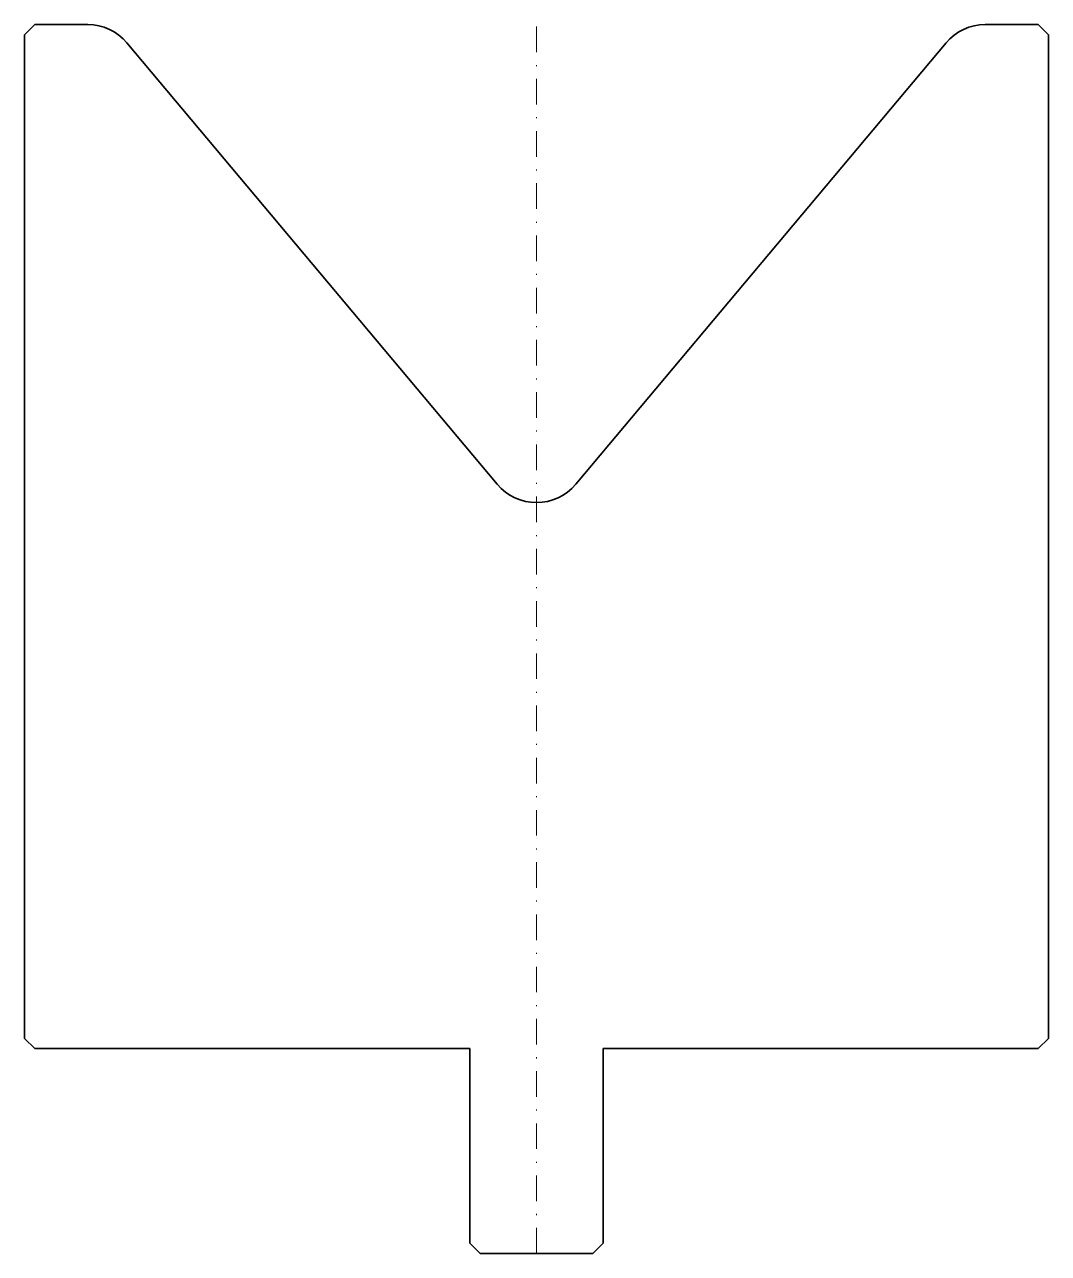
# Model space of a CAD drawing. Header units: millimetres. Extents: x -50 to 50, y -120 to 0.
import ezdxf

# ---------------------------------------------------------------- set-up
doc = ezdxf.new("R2010")
doc.units = ezdxf.units.MM
doc.header["$LTSCALE"] = 5
doc.linetypes.add('AUSGEZOGEN', pattern=[0])
doc.linetypes.add('DASHDOT', pattern=[1, 0.5, -0.25, 0, -0.25])
doc.layers.add('2', color=7, linetype='Continuous')

msp = doc.modelspace()

# ---------------------------------------------------------------- linework, layer by layer
at = {"layer": '2', "color": 7, "linetype": 'AUSGEZOGEN', "lineweight": 35}
for p, q in [((-49, 0), (-50, -1)), ((-43.83, 0), (-49, 0)), ((49, 0), (43.83, 0)), ((50, -1), (49, 0)), ((-50, -1), (-50, -99)), ((50, -99), (50, -1)), ((-3.83, -44.89), (-40, -1.79)), ((40, -1.79), (3.83, -44.89)), ((-50, -99), (-49, -100)), ((49, -100), (50, -99)), ((-49, -100), (-6.5, -100)), ((-6.5, -100), (-6.5, -119)), ((6.5, -119), (6.5, -100)), ((6.5, -100), (49, -100)), ((-6.5, -119), (-5.5, -120)), ((-5.5, -120), (5.5, -120)), ((5.5, -120), (6.5, -119))]:
    msp.add_line(p, q, dxfattribs=at)
at = {"layer": '2', "color": 7, "linetype": 'DASHDOT', "lineweight": 18}
msp.add_line((0, -120), (0, 0), dxfattribs=at)
at = {"layer": '2', "color": 7, "linetype": 'AUSGEZOGEN', "lineweight": 35}
for centre, start, end in [((-43.83, -5), 40, 90), ((43.83, -5), 90, 140), ((0, -41.68), 220, 320)]:
    msp.add_arc(centre, 5, start, end, dxfattribs=at)

doc.saveas('drawing.dxf')
